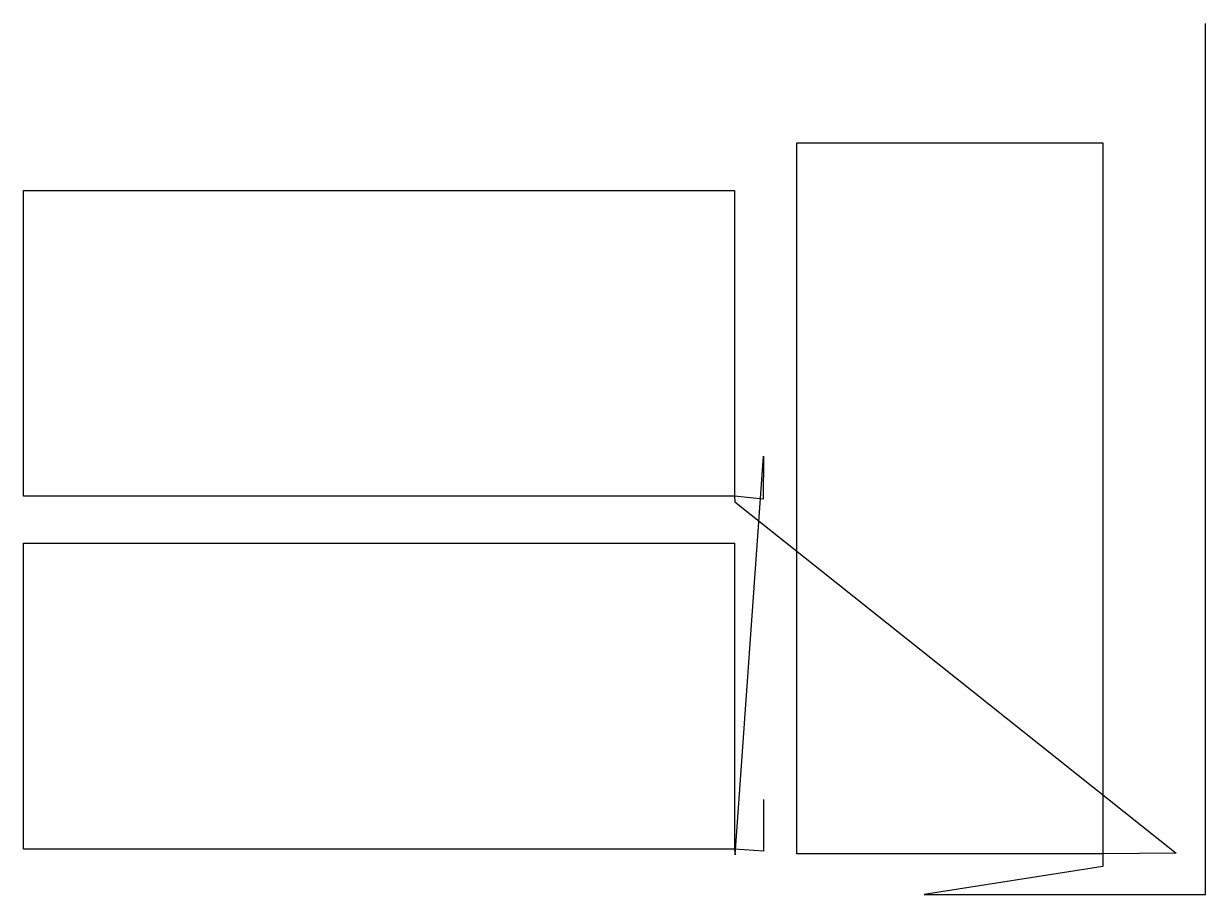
# Model space of a CAD drawing. Header units: metres. Extents: x 8 to 592, y 511 to 941.
import ezdxf

# ---------------------------------------------------------------- set-up
doc = ezdxf.new("R2010")
doc.units = ezdxf.units.M

msp = doc.modelspace()

# ---------------------------------------------------------------- linework, layer by layer
at = {"layer": 'TOOL_0'}
for p, q in [((591.688, 939.875), (591.688, 940.875)), ((591.688, 511.092), (591.688, 939.875)), ((390, 531.115), (390, 882.115)), ((390, 882.115), (541, 882.115)), ((541, 882.115), (541, 531.115)), ((8.075, 707.556), (8.075, 858.556)), ((8.075, 858.556), (359.075, 858.556)), ((359.075, 858.556), (359.075, 707.556)), ((359.399, 530.623), (373.448, 727.438)), ((373.448, 727.438), (373.354, 706.195)), ((359.075, 707.556), (8.075, 707.556)), ((373.354, 706.195), (359.075, 707.556)), ((359.075, 707.556), (359.299, 704.785)), ((359.299, 704.785), (577.311, 531.399)), ((8.075, 533.434), (8.075, 684.434)), ((8.075, 684.434), (359.075, 684.434)), ((359.075, 684.434), (359.075, 533.434)), ((373.427, 557.925), (373.427, 532.428)), ((359.075, 533.434), (8.075, 533.434)), ((373.427, 532.428), (359.075, 533.434)), ((359.075, 533.434), (359.399, 530.623)), ((541, 531.115), (390, 531.115)), ((577.311, 531.399), (541, 531.115)), ((541, 531.115), (541.073, 524.881)), ((541.073, 524.881), (452.891, 511.092)), ((452.891, 511.092), (453.891, 511.092)), ((453.891, 511.092), (452.891, 511.092)), ((452.891, 511.092), (453.891, 511.092)), ((453.891, 511.092), (591.688, 511.092))]:
    msp.add_line(p, q, dxfattribs=at)

doc.saveas('drawing.dxf')
